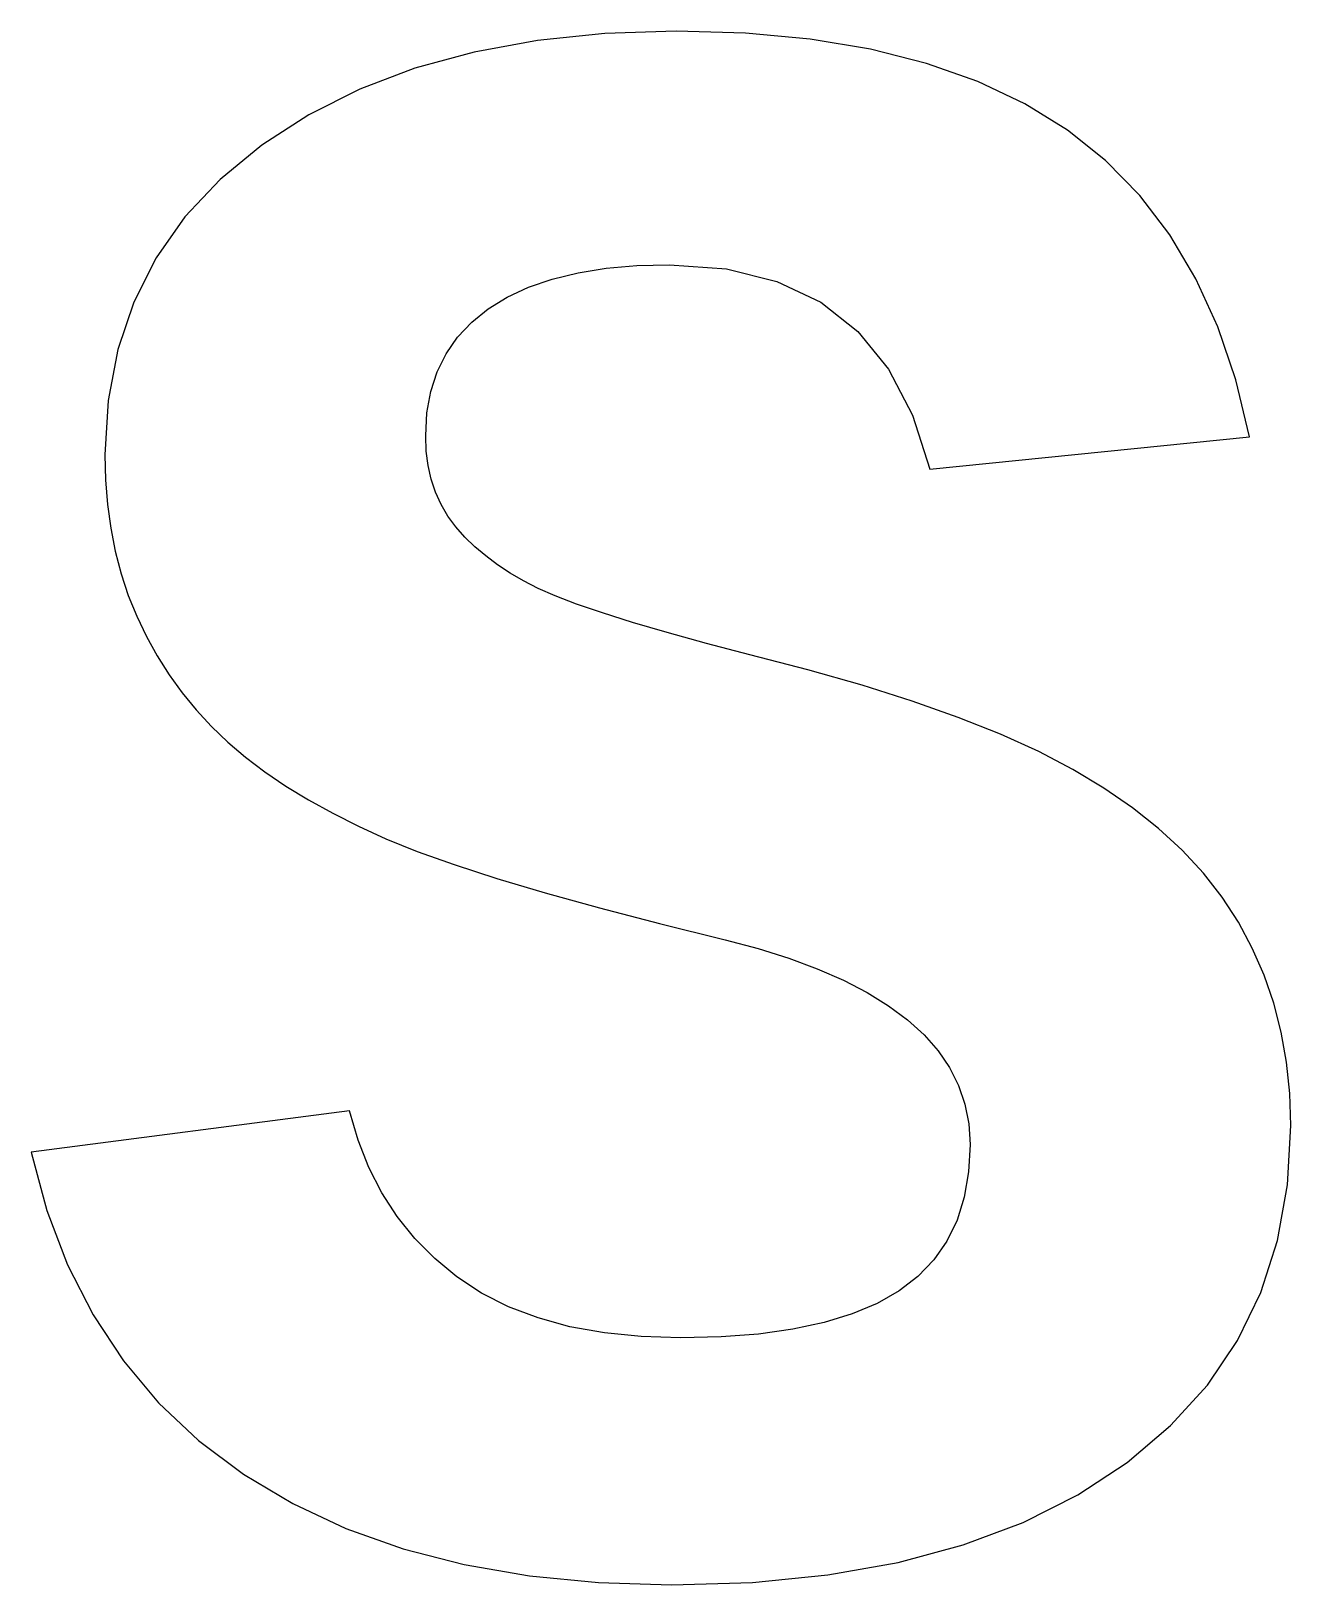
# Model space of a CAD drawing. Header units: metres. Extents: x -36.2 to 36.4, y -87.5 to 2.
import ezdxf

# ---------------------------------------------------------------- set-up
doc = ezdxf.new("R2010")
doc.units = ezdxf.units.M

msp = doc.modelspace()

# ---------------------------------------------------------------- linework, layer by layer
for p, q in [((-3.15799, 1.91124), (-7.03847, 1.50893)), ((0.957809, 2.04535), (-3.15799, 1.91124)), ((4.95195, 1.92897), (0.957809, 2.04535)), ((8.6884, 1.57988), (4.95195, 1.92897)), ((-7.03847, 1.50893), (-10.6836, 0.838394)), ((12.1671, 0.998062), (8.6884, 1.57988)), ((15.3882, 0.183502), (12.1671, 0.998062)), ((-10.6836, 0.838394), (-14.0934, -0.100327)), ((18.3515, -0.86377), (15.3882, 0.183502)), ((-14.0934, -0.100327), (-17.2679, -1.30727)), ((21.0572, -2.1438), (18.3515, -0.86377)), ((-17.2679, -1.30727), (-20.2071, -2.78242)), ((23.5051, -3.65654), (21.0572, -2.1438)), ((-20.2071, -2.78242), (-22.9109, -4.52579)), ((25.7072, -5.41357), (23.5051, -3.65654)), ((-22.9109, -4.52579), (-25.3121, -6.49924)), ((27.6753, -7.427), (25.7072, -5.41357)), ((-25.3121, -6.49924), (-27.3439, -8.66461)), ((29.4095, -9.69679), (27.6753, -7.427)), ((-27.3439, -8.66461), (-29.0063, -11.0219)), ((30.9097, -12.223), (29.4095, -9.69679)), ((-29.0063, -11.0219), (-30.2992, -13.5712)), ((-4.6904, -11.8864), (-3.06799, -11.6268)), ((-3.06799, -11.6268), (-1.31413, -11.4709)), ((-1.31413, -11.4709), (0.571152, -11.419)), ((0.571152, -11.419), (3.85916, -11.6596)), ((-7.54086, -12.7175), (-6.18135, -12.25)), ((-6.18135, -12.25), (-4.6904, -11.8864)), ((3.85916, -11.6596), (6.76593, -12.3813)), ((6.76593, -12.3813), (9.29146, -13.5842)), ((32.1759, -15.0056), (30.9097, -12.223)), ((-9.86552, -13.964), (-8.76892, -13.2888)), ((-8.76892, -13.2888), (-7.54086, -12.7175)), ((-30.2992, -13.5712), (-31.2227, -16.3124)), ((-10.8225, -14.7363), (-9.86552, -13.964)), ((9.29146, -13.5842), (11.4357, -15.2683)), ((-11.6323, -15.5993), (-10.8225, -14.7363)), ((33.2081, -18.0445), (32.1759, -15.0056)), ((-12.2948, -16.553), (-11.6323, -15.5993)), ((11.4357, -15.2683), (13.1988, -17.4336)), ((-31.2227, -16.3124), (-31.7769, -19.2455)), ((-12.8102, -17.5975), (-12.2948, -16.553)), ((-13.1782, -18.7327), (-12.8102, -17.5975)), ((13.1988, -17.4336), (14.5806, -20.08)), ((-13.3991, -19.9586), (-13.1782, -18.7327)), ((34.0064, -21.3398), (33.2081, -18.0445)), ((-31.7769, -19.2455), (-31.9616, -22.3706)), ((-13.4727, -21.2752), (-13.3991, -19.9586)), ((14.5806, -20.08), (15.5812, -23.2075)), ((-13.4372, -22.1555), (-13.4727, -21.2752)), ((15.5812, -23.2075), (34.0064, -21.3398)), ((-31.9616, -22.3706), (-31.9241, -23.8227)), ((-13.3307, -22.9924), (-13.4372, -22.1555)), ((-13.1532, -23.7859), (-13.3307, -22.9924)), ((-31.9241, -23.8227), (-31.8118, -25.2341)), ((-12.9047, -24.5359), (-13.1532, -23.7859)), ((-12.5852, -25.2427), (-12.9047, -24.5359)), ((-31.8118, -25.2341), (-31.6245, -26.6047)), ((-12.1947, -25.906), (-12.5852, -25.2427)), ((-11.7332, -26.5259), (-12.1947, -25.906)), ((-31.6245, -26.6047), (-31.3623, -27.9346)), ((-11.2106, -27.111), (-11.7332, -26.5259)), ((-10.6367, -27.6698), (-11.2106, -27.111)), ((-10.0116, -28.2023), (-10.6367, -27.6698)), ((-31.3623, -27.9346), (-31.0251, -29.2237)), ((-9.33521, -28.7085), (-10.0116, -28.2023)), ((-31.0251, -29.2237), (-30.6131, -30.472)), ((-8.60754, -29.1884), (-9.33521, -28.7085)), ((-7.82861, -29.642), (-8.60754, -29.1884)), ((-6.99843, -30.0694), (-7.82861, -29.642)), ((-6.01575, -30.5024), (-6.99843, -30.0694)), ((-30.6131, -30.472), (-30.1262, -31.6796)), ((-4.77931, -30.9736), (-6.01575, -30.5024)), ((-3.28912, -31.4829), (-4.77931, -30.9736)), ((-30.1262, -31.6796), (-29.5693, -32.8452)), ((-1.5452, -32.0303), (-3.28912, -31.4829)), ((0.452469, -32.616), (-1.5452, -32.0303)), ((-29.5693, -32.8452), (-28.948, -33.9673)), ((2.70389, -33.2398), (0.452469, -32.616)), ((-28.948, -33.9673), (-28.2623, -35.0461)), ((5.20906, -33.9017), (2.70389, -33.2398)), ((8.55511, -34.7623), (5.20906, -33.9017)), ((11.6724, -35.6505), (8.55511, -34.7623)), ((-28.2623, -35.0461), (-27.5123, -36.0814)), ((14.5609, -36.5663), (11.6724, -35.6505)), ((-27.5123, -36.0814), (-26.6978, -37.0734)), ((17.2206, -37.5097), (14.5609, -36.5663)), ((-26.6978, -37.0734), (-25.8188, -38.022)), ((19.6516, -38.4806), (17.2206, -37.5097)), ((-25.8188, -38.022), (-24.8755, -38.9272)), ((21.8537, -39.4791), (19.6516, -38.4806)), ((-24.8755, -38.9272), (-23.8533, -39.7982)), ((-23.8533, -39.7982), (-22.7378, -40.6443)), ((23.8271, -40.5051), (21.8537, -39.4791)), ((-22.7378, -40.6443), (-21.529, -41.4653)), ((25.6152, -41.5759), (23.8271, -40.5051)), ((-21.529, -41.4653), (-20.2268, -42.2614)), ((27.2612, -42.7085), (25.6152, -41.5759)), ((-20.2268, -42.2614), (-18.8313, -43.0325)), ((28.7652, -43.9028), (27.2612, -42.7085)), ((-18.8313, -43.0325), (-17.3425, -43.7787)), ((-17.3425, -43.7787), (-15.7603, -44.4999)), ((-15.7603, -44.4999), (-13.9649, -45.2261)), ((30.1272, -45.159), (28.7652, -43.9028)), ((-13.9649, -45.2261), (-11.8369, -45.9878)), ((31.3473, -46.477), (30.1272, -45.159)), ((-11.8369, -45.9878), (-9.37634, -46.785)), ((32.4253, -47.8568), (31.3473, -46.477)), ((-9.37634, -46.785), (-6.58321, -47.6178)), ((-6.58321, -47.6178), (-3.45749, -48.486)), ((33.3614, -49.2983), (32.4253, -47.8568)), ((-3.45749, -48.486), (0.000778, -49.3898)), ((0.000778, -49.3898), (3.79166, -50.3291)), ((34.1649, -50.7998), (33.3614, -49.2983)), ((3.79166, -50.3291), (5.69408, -50.8335)), ((5.69408, -50.8335), (7.46237, -51.3891)), ((34.8448, -52.3591), (34.1649, -50.7998)), ((7.46237, -51.3891), (9.09656, -51.996)), ((9.09656, -51.996), (10.5966, -52.6541)), ((10.5966, -52.6541), (11.9625, -53.3634)), ((35.401, -53.9762), (34.8448, -52.3591)), ((11.9625, -53.3634), (13.1943, -54.1239)), ((13.1943, -54.1239), (14.292, -54.9356)), ((35.8337, -55.6512), (35.401, -53.9762)), ((14.292, -54.9356), (15.2493, -55.8)), ((15.2493, -55.8), (16.0592, -56.7182)), ((36.1427, -57.384), (35.8337, -55.6512)), ((16.0592, -56.7182), (16.722, -57.6904)), ((16.722, -57.6904), (17.2374, -58.7166)), ((36.3281, -59.1747), (36.1427, -57.384)), ((17.2374, -58.7166), (17.6056, -59.7966)), ((17.6056, -59.7966), (17.8265, -60.9306)), ((36.39, -61.0232), (36.3281, -59.1747)), ((-17.8541, -60.1863), (-36.2138, -62.5698)), ((-17.3649, -61.8645), (-17.8541, -60.1863)), ((17.8265, -60.9306), (17.9001, -62.1186)), ((36.1973, -64.4488), (36.39, -61.0232)), ((-36.2138, -62.5698), (-35.3014, -65.9302)), ((-16.7443, -63.4388), (-17.3649, -61.8645)), ((17.9001, -62.1186), (17.8166, -63.6949)), ((-15.9923, -64.9093), (-16.7443, -63.4388)), ((17.8166, -63.6949), (17.5662, -65.1477)), ((35.6195, -67.6574), (36.1973, -64.4488)), ((-15.1088, -66.2759), (-15.9923, -64.9093)), ((17.5662, -65.1477), (17.1488, -66.4769)), ((-35.3014, -65.9302), (-34.1103, -69.0539)), ((-14.0938, -67.5387), (-15.1088, -66.2759)), ((17.1488, -66.4769), (16.5644, -67.6826)), ((-12.9474, -68.6977), (-14.0938, -67.5387)), ((16.5644, -67.6826), (15.813, -68.7647)), ((34.6564, -70.6491), (35.6195, -67.6574)), ((-11.6696, -69.7528), (-12.9474, -68.6977)), ((15.813, -68.7647), (14.8947, -69.7233)), ((-34.1103, -69.0539), (-32.6405, -71.941)), ((-10.2548, -70.6843), (-11.6696, -69.7528)), ((14.8947, -69.7233), (13.8094, -70.5584)), ((-8.69798, -71.4726), (-10.2548, -70.6843)), ((13.8094, -70.5584), (12.5506, -71.2762)), ((33.3081, -73.424), (34.6564, -70.6491)), ((-6.99925, -72.1175), (-8.69798, -71.4726)), ((12.5506, -71.2762), (11.1116, -71.8836)), ((-32.6405, -71.941), (-30.8919, -74.5915)), ((-5.15855, -72.6191), (-6.99925, -72.1175)), ((9.49258, -72.3805), (7.69342, -72.767)), ((11.1116, -71.8836), (9.49258, -72.3805)), ((-3.1759, -72.9774), (-5.15855, -72.6191)), ((-1.0513, -73.1923), (-3.1759, -72.9774)), ((1.21526, -73.264), (-1.0513, -73.1923)), ((3.55475, -73.2088), (1.21526, -73.264)), ((5.71414, -73.0431), (3.55475, -73.2088)), ((7.69342, -72.767), (5.71414, -73.0431)), ((31.5745, -75.9819), (33.3081, -73.424)), ((-30.8919, -74.5915), (-28.8647, -77.0054)), ((29.4557, -78.3229), (31.5745, -75.9819)), ((-28.8647, -77.0054), (-26.5587, -79.1827)), ((26.9517, -80.4469), (29.4557, -78.3229)), ((-26.5587, -79.1827), (-23.974, -81.1233)), ((24.1048, -82.3183), (26.9517, -80.4469)), ((-23.974, -81.1233), (-21.1353, -82.8153)), ((20.9567, -83.9018), (24.1048, -82.3183)), ((-21.1353, -82.8153), (-18.0679, -84.2469)), ((17.5075, -85.1974), (20.9567, -83.9018)), ((-18.0679, -84.2469), (-14.7719, -85.4183)), ((-14.7719, -85.4183), (-11.2471, -86.3293)), ((13.7572, -86.2051), (17.5075, -85.1974)), ((-11.2471, -86.3293), (-7.49361, -86.9801)), ((9.70572, -86.9249), (13.7572, -86.2051)), ((-7.49361, -86.9801), (-3.51144, -87.3705)), ((-3.51144, -87.3705), (0.699402, -87.5007)), ((0.699402, -87.5007), (5.35312, -87.3567)), ((5.35312, -87.3567), (9.70572, -86.9249))]:
    msp.add_line(p, q)

doc.saveas('drawing.dxf')
